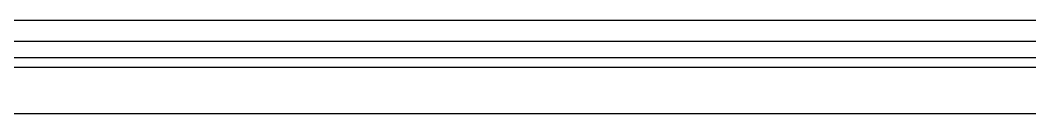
# Model space of a CAD drawing. Header units: millimetres. Extents: x -1319 to 3519, y -1539 to 2345.
# Drawn here: x 668.63 to 717, y -85.43 to -80.93 of the extents above; entities that cross this region are included whole.
import ezdxf

# ---------------------------------------------------------------- set-up
doc = ezdxf.new("R2010")
doc.units = ezdxf.units.MM
doc.header["$LTSCALE"] = 65.395
doc.layers.get('0').update_dxf_attribs({"linetype": 'CONTINUOUS'})

msp = doc.modelspace()

# ---------------------------------------------------------------- linework, layer by layer
at = {"linetype": 'Continuous'}
for p, q in [((233.06, -80.931), (1004.26, -80.931)), ((233.06, -81.931), (1004.26, -81.931)), ((1046.196, -83.202), (191.125, -83.202)), ((1004.26, -82.731), (233.06, -82.731)), ((922.66, -85.426), (314.66, -85.426))]:
    msp.add_line(p, q, dxfattribs=at)

doc.saveas('drawing.dxf')
